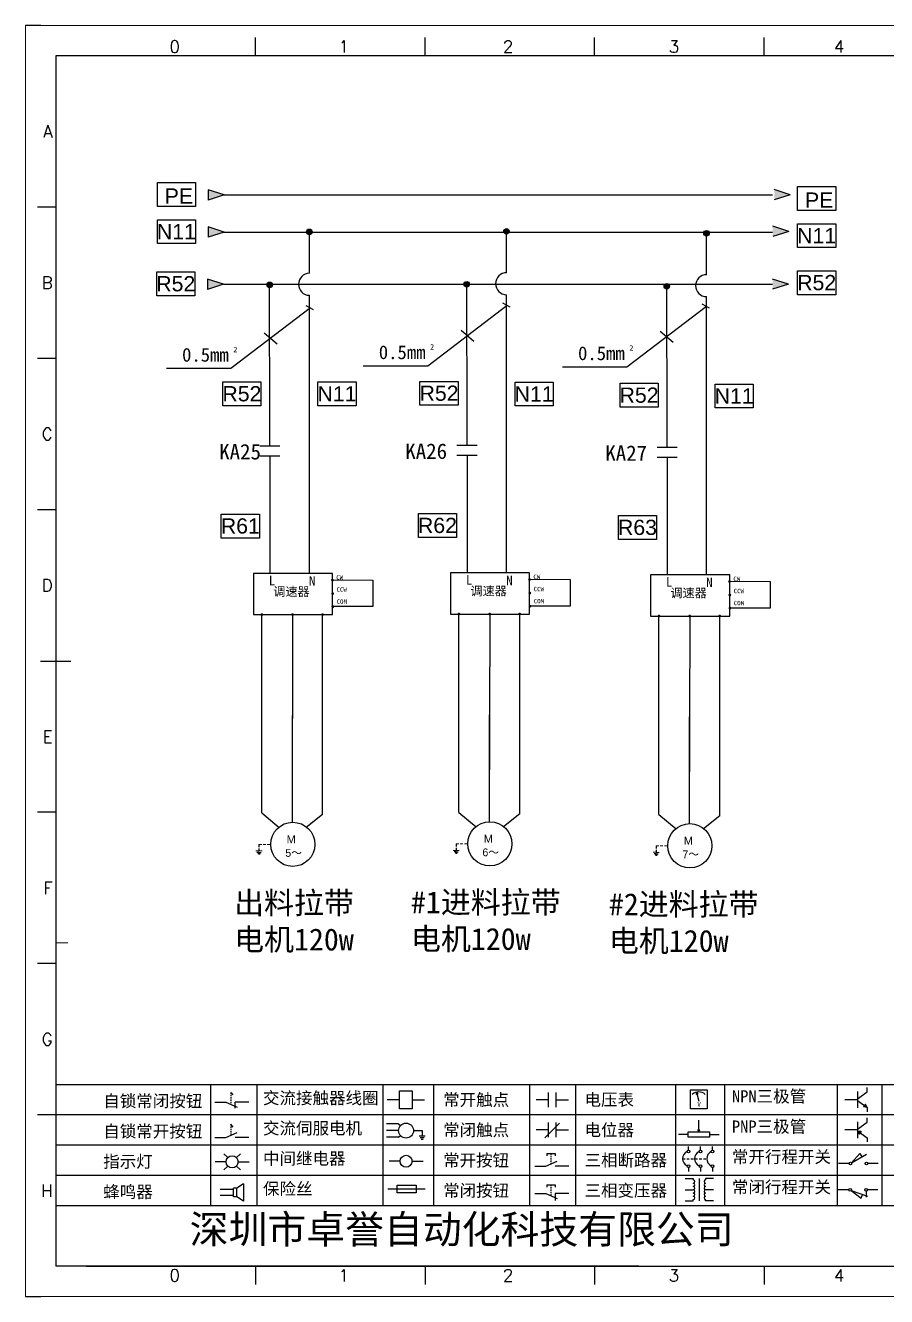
# Model space of a CAD drawing. Header units: millimetres. Extents: x 15130 to 37766, y 5931 to 11073.
# Drawn here: x 22954.3 to 23111.1, y 10083.5 to 10315 of the extents above; entities that cross this region are included whole.
import ezdxf
from ezdxf.enums import TextEntityAlignment as Align

# ---------------------------------------------------------------- set-up
doc = ezdxf.new("R2010")
doc.units = ezdxf.units.MM
doc.linetypes.add('DASHED', pattern=[0.75, 0.5, -0.25])
doc.layers.add('1', color=3, linetype='Continuous', lineweight=20)
doc.layers.add('元件', color=4, linetype='Continuous', lineweight=25)
doc.layers.add('AE_BOR', color=1, linetype='Continuous')
doc.layers.add('MISC', color=2, linetype='Continuous')
doc.styles.get("Standard").update_dxf_attribs({"font": ''})
doc.styles.add('WD', font='romans.shx', dxfattribs={"bigfont": 'gbcbig.shx'})
doc.styles.add('样式 0', font='')
doc.styles.add('样式 8', font='arial.ttf')
doc.styles.add('汉字', font='')
doc.styles.get('Standard').set_extended_font_data('SimSun')
doc.styles.get('样式 0').set_extended_font_data('KaiTi_GB2312')
doc.styles.get('汉字').set_extended_font_data('新宋体')

# ---------------------------------------------------------------- blocks, each defined once
blk = doc.blocks.new('*U8')
at = {"linetype": 'ByBlock'}
for p, q in [((-1909.23, -780.45), (-1909.23, -780.67)), ((-1909.23, -780.45), (-1908.92, -780.84)), ((-1909.23, -780.84), (-1909.23, -781.05)), ((-1911.92, -782.07), (-1910.06, -782.07)), ((-1910.06, -782.07), (-1908.18, -782.88)), ((-1909.23, -781.23), (-1909.23, -781.44)), ((-1909.23, -781.61), (-1909.23, -781.83)), ((-1909.23, -782), (-1909.23, -782.21)), ((-1909.23, -782.38), (-1909.23, -782.43)), ((-1908.52, -783.07), (-1908.52, -782.07)), ((-1906.25, -782.07), (-1908.52, -782.07))]:
    blk.add_line(p, q, dxfattribs=at)
blk = doc.blocks.new('*U11')
at = {"linetype": 'ByBlock'}
for p, q in [((-1908.88, -791.17), (-1909.23, -790.71)), ((-1909.23, -790.71), (-1909.23, -790.92)), ((-1909.23, -791.09), (-1909.23, -791.31)), ((-1909.23, -791.48), (-1909.23, -791.69)), ((-1911.92, -792.89), (-1910.06, -792.89)), ((-1910.06, -792.89), (-1908.18, -792.08)), ((-1909.23, -791.86), (-1909.23, -792.08)), ((-1909.23, -792.25), (-1909.23, -792.47)), ((-1906.25, -792.89), (-1908.52, -792.89))]:
    blk.add_line(p, q, dxfattribs=at)
blk = doc.blocks.new('蜂鸣器')
at = {"linetype": 'ByBlock'}
for p, q in [((-1907.17, -795.53), (-1908.25, -796.26)), ((-1907.17, -795.53), (-1907.17, -798.41)), ((-1908.8, -796.48), (-1911.01, -796.48)), ((-1908.8, -797.46), (-1911.01, -797.46)), ((-1908.25, -796.26), (-1908.8, -796.26)), ((-1908.8, -797.68), (-1908.8, -796.26)), ((-1908.25, -797.68), (-1908.8, -797.68)), ((-1908.25, -797.68), (-1908.25, -796.26)), ((-1907.17, -798.41), (-1908.25, -797.68))]:
    blk.add_line(p, q, dxfattribs=at)
blk = doc.blocks.new('指示灯')
at = {"linetype": 'ByBlock'}
for p, q in [((-1854.25, -776.92), (-1856.06, -776.92)), ((-1854.62, -775.59), (-1853.97, -776.23)), ((-1851.9, -775.59), (-1852.54, -776.23)), ((-1852.26, -776.92), (-1850.45, -776.92)), ((-1854.62, -778.25), (-1853.97, -777.61)), ((-1851.9, -778.25), (-1852.54, -777.61))]:
    blk.add_line(p, q, dxfattribs=at)
blk.add_circle((-1853.26, -776.92), 0.992, dxfattribs=at)
blk = doc.blocks.new('交流接触器线圈')
at = {"linetype": 'ByBlock'}
for p, q in [((-1880.82, -781.77), (-1882.87, -781.77)), ((-1878.72, -781.77), (-1876.67, -781.77))]:
    blk.add_line(p, q, dxfattribs=at)
blk.add_lwpolyline([(-1880.82, -780.28), (-1878.72, -780.28), (-1878.72, -783.26), (-1880.82, -783.26)], close=True, dxfattribs=at)
blk = doc.blocks.new('交流伺服电机')
at = {"linetype": 'ByBlock'}
for p, q in [((-1880.97, -785.75), (-1882.94, -785.75)), ((-1880.97, -786.85), (-1882.94, -786.85)), ((-1880.97, -785.75), (-1880.65, -786.03)), ((-1878.49, -786.85), (-1877.07, -786.85)), ((-1877.07, -786.85), (-1877.07, -787.72)), ((-1880.97, -787.94), (-1882.94, -787.94)), ((-1880.97, -787.94), (-1880.65, -787.67)), ((-1877.54, -787.72), (-1876.59, -787.72)), ((-1877.38, -788.01), (-1876.75, -788.01)), ((-1877.23, -788.29), (-1876.9, -788.29))]:
    blk.add_line(p, q, dxfattribs=at)
blk.add_circle((-1879.73, -786.85), 1.24, dxfattribs=at)
blk = doc.blocks.new('中间继电器')
at = {"linetype": 'ByBlock'}
for p, q in [((-1880.72, -791.92), (-1882.54, -791.92)), ((-1878.74, -791.92), (-1876.92, -791.92))]:
    blk.add_line(p, q, dxfattribs=at)
blk.add_circle((-1879.73, -791.92), 0.992, dxfattribs=at)
blk = doc.blocks.new('保险丝')
at = {"linetype": 'ByBlock'}
blk.add_line((-1882.72, -796.49), (-1876.55, -796.49), dxfattribs=at)
blk.add_lwpolyline([(-1881.2, -795.86), (-1878.06, -795.86), (-1878.06, -797.12), (-1881.2, -797.12)], close=True, dxfattribs=at)
blk = doc.blocks.new('常开按钮')
at = {"linetype": 'ByBlock'}
for p, q in [((-1910.06, -787.73), (-1908.18, -786.93)), ((-1909.9, -785.68), (-1908.56, -785.68)), ((-1909.9, -785.68), (-1909.9, -786.07)), ((-1909.23, -785.68), (-1909.23, -785.89)), ((-1909.23, -786.06), (-1909.23, -786.28)), ((-1909.23, -786.45), (-1909.23, -786.67)), ((-1909.23, -786.84), (-1909.23, -787.05)), ((-1909.23, -787.22), (-1909.23, -787.38)), ((-1908.56, -785.68), (-1908.56, -786.07)), ((-1911.92, -787.73), (-1910.06, -787.73)), ((-1906.25, -787.73), (-1908.52, -787.73))]:
    blk.add_line(p, q, dxfattribs=at)
blk = doc.blocks.new('常开触点')
at = {"linetype": 'ByBlock'}
for p, q in [((-1853.82, -782.99), (-1853.82, -780.56)), ((-1852.6, -782.99), (-1852.6, -780.56)), ((-1853.82, -781.77), (-1855.88, -781.77)), ((-1852.6, -781.77), (-1850.55, -781.77))]:
    blk.add_line(p, q, dxfattribs=at)
blk = doc.blocks.new('常闭触点')
at = {"linetype": 'ByBlock'}
for p, q in [((-1853.82, -786.77), (-1855.88, -786.77)), ((-1852.01, -785.66), (-1854.43, -788.1)), ((-1853.82, -787.99), (-1853.82, -785.56)), ((-1852.6, -787.99), (-1852.6, -785.56)), ((-1852.6, -786.77), (-1850.55, -786.77))]:
    blk.add_line(p, q, dxfattribs=at)
blk = doc.blocks.new('常闭按钮')
at = {"linetype": 'ByBlock'}
for p, q in [((-1854.11, -790.83), (-1852.77, -790.83)), ((-1854.11, -790.83), (-1854.11, -791.22)), ((-1853.44, -790.83), (-1853.44, -791.04)), ((-1853.44, -791.21), (-1853.44, -791.43)), ((-1853.44, -791.6), (-1853.44, -791.82)), ((-1852.77, -790.83), (-1852.77, -791.22)), ((-1856.13, -792.28), (-1854.28, -792.28)), ((-1854.28, -792.28), (-1852.4, -793.09)), ((-1853.44, -791.99), (-1853.44, -792.2)), ((-1853.44, -792.37), (-1853.44, -792.53)), ((-1850.47, -792.28), (-1852.73, -792.28)), ((-1852.73, -792.28), (-1852.73, -793.43))]:
    blk.add_line(p, q, dxfattribs=at)
blk = doc.blocks.new('电压表')
at = {"linetype": 'ByBlock'}
for p, q in [((-1814.84, -780.75), (-1814.91, -781.13)), ((-1814.6, -781.05), (-1814.91, -781.13)), ((-1814.84, -780.75), (-1814.46, -782.26)), ((-1814.84, -780.75), (-1814.6, -781.05))]:
    blk.add_line(p, q, dxfattribs=at)
blk.add_lwpolyline([(-1815.84, -780.34), (-1813.07, -780.34), (-1813.07, -783.49), (-1815.84, -783.49)], close=True, dxfattribs=at)
blk.add_arc((-1814.46, -782.26), 1.56, 46.8313, 133.1687, dxfattribs=at)
at = {"linetype": 'ByBlock', "insert": (-1814.7, -782.39), "char_height": 0.75, "width": 0.6768, "attachment_point": 1}
blk.add_mtext('V', dxfattribs=at)
blk = doc.blocks.new('电位器')
at = {"linetype": 'ByBlock'}
for p, q in [((-1814.45, -787.3), (-1814.45, -785.39)), ((-1814.45, -787.3), (-1814.62, -786.96)), ((-1814.62, -786.96), (-1814.27, -786.96)), ((-1814.45, -787.3), (-1814.27, -786.96)), ((-1816.21, -787.75), (-1817.79, -787.75)), ((-1812.68, -787.75), (-1811.1, -787.75))]:
    blk.add_line(p, q, dxfattribs=at)
blk.add_lwpolyline([(-1816.21, -787.3), (-1812.68, -787.3), (-1812.68, -788.2), (-1816.21, -788.2)], close=True, dxfattribs=at)
blk = doc.blocks.new('三相断路器')
at = {"linetype": 'ByBlock'}
for p, q in [((-1816.17, -790.33), (-1816.17, -789.7)), ((-1814.17, -790.33), (-1814.17, -789.7)), ((-1812.18, -790.33), (-1812.18, -789.7)), ((-1817.14, -791.74), (-1816.72, -791.74)), ((-1816.45, -791.74), (-1816.03, -791.74)), ((-1816.17, -793.19), (-1816.17, -793.83)), ((-1815.76, -791.74), (-1815.34, -791.74)), ((-1815.07, -791.74), (-1814.65, -791.74)), ((-1814.38, -791.74), (-1813.96, -791.74)), ((-1814.17, -793.19), (-1814.17, -793.83)), ((-1813.69, -791.74), (-1813.27, -791.74)), ((-1812.18, -793.19), (-1812.18, -793.83))]:
    blk.add_line(p, q, dxfattribs=at)
for centre in [(-1816.17, -790.55), (-1814.17, -790.55), (-1812.18, -790.55), (-1816.17, -792.98), (-1814.17, -792.98), (-1812.18, -792.98)]:
    blk.add_circle(centre, 0.219, dxfattribs=at)
for centre in [(-1815.81, -791.74), (-1813.82, -791.74), (-1811.83, -791.74)]:
    blk.add_arc(centre, 1.32, 115.5791, 244.4209, dxfattribs=at)
blk = doc.blocks.new('三相变压器')
at = {"linetype": 'ByBlock'}
for p, q in [((-1816.69, -795.03), (-1815.37, -795.03)), ((-1815.37, -795.03), (-1815.37, -795.24)), ((-1814.34, -798.7), (-1814.34, -795.04)), ((-1812, -795.03), (-1813.32, -795.03)), ((-1813.32, -795.03), (-1813.32, -795.24)), ((-1816.69, -796.87), (-1815.37, -796.87)), ((-1812, -796.87), (-1813.32, -796.87)), ((-1816.69, -798.71), (-1815.37, -798.71)), ((-1815.37, -798.71), (-1815.37, -798.5)), ((-1813.32, -798.71), (-1813.32, -798.5)), ((-1812, -798.71), (-1813.32, -798.71))]:
    blk.add_line(p, q, dxfattribs=at)
for centre, start, end in [((-1815.37, -795.51), 270, 90), ((-1815.37, -796.06), 270, 90), ((-1813.32, -795.51), 90, 270), ((-1813.32, -796.06), 90, 270), ((-1815.37, -796.6), 270, 90), ((-1815.37, -797.14), 270, 90), ((-1815.37, -797.68), 270, 90), ((-1815.37, -798.23), 270, 90), ((-1813.32, -796.6), 90, 270), ((-1813.32, -797.14), 90, 270), ((-1813.32, -797.68), 90, 270), ((-1813.32, -798.23), 90, 270)]:
    blk.add_arc(centre, 0.271, start, end, dxfattribs=at)
blk = doc.blocks.new('NPN三极管')
at = {"linetype": 'ByBlock'}
for p, q in [((-1785.73, -780.61), (-1785.73, -783.32)), ((-1785.73, -781.82), (-1784.15, -780.66)), ((-1784.15, -780.66), (-1784.15, -779.98)), ((-1785.73, -781.97), (-1787.81, -781.97)), ((-1785.73, -782.11), (-1784.15, -783.27)), ((-1784.41, -782.73), (-1784.74, -783.18)), ((-1784.15, -783.27), (-1784.74, -783.18)), ((-1784.15, -783.27), (-1784.41, -782.73)), ((-1784.15, -783.27), (-1784.15, -783.96))]:
    blk.add_line(p, q, dxfattribs=at)
blk = doc.blocks.new('PNP三极管')
at = {"linetype": 'ByBlock'}
for p, q in [((-1784.9, -785.38), (-1784.9, -788.09)), ((-1783.32, -785.43), (-1783.32, -784.75)), ((-1784.9, -786.74), (-1786.98, -786.74)), ((-1784.9, -786.59), (-1783.32, -785.43)), ((-1784.9, -786.88), (-1783.32, -788.04)), ((-1784.9, -786.88), (-1784.31, -786.97)), ((-1784.9, -786.88), (-1784.64, -787.42)), ((-1784.31, -786.97), (-1784.64, -787.42)), ((-1783.32, -788.04), (-1783.32, -788.73))]:
    blk.add_line(p, q, dxfattribs=at)
blk = doc.blocks.new('常开行程开关')
at = {"linetype": 'ByBlock'}
for p, q in [((-1785.89, -792.17), (-1784.52, -790.62)), ((-1785.89, -792.17), (-1783.43, -790.72)), ((-1784.52, -790.62), (-1784.19, -791.17)), ((-1786.29, -792.3), (-1788.01, -792.3)), ((-1781.48, -792.3), (-1783.21, -792.3))]:
    blk.add_line(p, q, dxfattribs=at)
for centre in [(-1786.07, -792.3), (-1783.42, -792.3)]:
    blk.add_circle(centre, 0.219, dxfattribs=at)
blk = doc.blocks.new('常闭行程开关')
at = {"linetype": 'ByBlock'}
for p, q in [((-1786.34, -796.62), (-1788.07, -796.62)), ((-1785.93, -796.72), (-1783.25, -797.7)), ((-1785.93, -796.72), (-1784.3, -798)), ((-1784.3, -798), (-1784.08, -797.4)), ((-1783.48, -796.84), (-1783.48, -797.85)), ((-1781.54, -796.62), (-1783.26, -796.62))]:
    blk.add_line(p, q, dxfattribs=at)
for centre in [(-1786.12, -796.62), (-1783.48, -796.62)]:
    blk.add_circle(centre, 0.219, dxfattribs=at)
blk = doc.blocks.new('电控横A4')
for p, q in [((292, -5), (5, -5)), ((5, -5), (5, -205)), ((10.03, -205), (289.53, -205)), ((130.8, -205), (190.75, -205))]:
    blk.add_line(p, q)
at = {"lineweight": 9, "ltscale": 0.1}
for p, q in [((5, -151.57), (7, -151.57)), ((101.34, -205), (130.8, -205)), ((129.44, -205), (129.44, -205)), ((129.44, -205), (129.44, -205)), ((129.44, -205), (129.44, -205)), ((129.44, -205), (129.44, -205))]:
    blk.add_line(p, q, dxfattribs=at)
at = {"linetype": 'ByBlock'}
for p, q in [((292, -175), (5, -175)), ((292, -180), (5, -180)), ((292, -185), (5, -185)), ((292, -190), (5, -190)), ((292, -195), (5, -195))]:
    blk.add_line(p, q, dxfattribs=at)
at = {"color": 0, "lineweight": -2}
for p, q in [((30.58, -175), (30.58, -195)), ((38.26, -175), (38.26, -195)), ((59.05, -175), (59.05, -195)), ((67.4, -175), (67.4, -195)), ((83.26, -175), (83.26, -195)), ((90.91, -175), (90.91, -195)), ((107.4, -175), (107.4, -195)), ((115.5, -175), (115.5, -195)), ((134.12, -175), (134.12, -195)), ((141.48, -175), (141.48, -195))]:
    blk.add_line(p, q, dxfattribs=at)
at = {"color": 0, "ltscale": 2}
blk.add_line((101.34, -205), (5, -205), dxfattribs=at)
at = {"layer": 'AE_BOR', "lineweight": 30}
for p, q in [((2.53, 0), (0, 0)), ((0, -210), (2.53, -210))]:
    blk.add_line(p, q, dxfattribs=at)
at = {"layer": 'AE_BOR', "color": 1, "lineweight": 15}
for p, q in [((0, 0), (297, 0)), ((0, -210), (0, 0)), ((297, -210), (0, -210))]:
    blk.add_line(p, q, dxfattribs=at)
at = {"layer": 'AE_BOR'}
for p, q in [((38.03, -5), (38.03, -2)), ((66.03, -5), (66.03, -2)), ((94.03, -5), (94.03, -2)), ((122.03, -5), (122.03, -2)), ((5, -30), (2, -30)), ((5, -55), (2, -55)), ((5, -80), (2, -80)), ((5, -130), (2, -130)), ((5, -155), (2, -155)), ((5, -180), (2, -180)), ((38.03, -205), (38.03, -208)), ((66.03, -205), (66.03, -208)), ((94.03, -205), (94.03, -208)), ((122.03, -205), (122.03, -208))]:
    blk.add_line(p, q, dxfattribs=at)
at = {"layer": 'AE_BOR', "color": 2, "lineweight": 30}
blk.add_line((2.5, -105), (7.5, -105), dxfattribs=at)
at = {"linetype": 'ByBlock'}
for name, p in [('*U8', (1943.19, 604.18)), ('交流接触器线圈', (1942.62, 604.27)), ('常开触点', (1940.27, 604.3)), ('电压表', (1925.71, 604.52)), ('NPN三极管', (1923.2, 604.5)), ('PNP三极管', (1922.37, 604.27)), ('*U11', (1943.19, 609.18)), ('交流伺服电机', (1942.62, 604.27)), ('常闭触点', (1940.27, 604.3)), ('电位器', (1925.71, 604.52)), ('指示灯', (1887.41, 589.18)), ('中间继电器', (1942.62, 604.27)), ('常开按钮', (1996.06, 599.3)), ('三相断路器', (1925.71, 604.52)), ('常开行程开关', (1922.37, 604.27)), ('三相变压器', (1925.71, 604.52)), ('蜂鸣器', (1943.19, 604.18)), ('保险丝', (1942.62, 604.27)), ('常闭按钮', (1940.27, 599.3)), ('常闭行程开关', (1922.37, 604.27))]:
    blk.add_blockref(name, p, dxfattribs=at)
at = {"char_height": 2, "attachment_point": 1, "style": '汉字'}
for s, insert in [('{\\fKaiTi_GB2312|b0|i0|c134|p49;自锁常闭按钮}', (12.86, -176.69)), ('{\\fKaiTi_GB2312|b0|i0|c134|p49;交流接触器线圈}', (39.25, -176.19)), ('{\\fKaiTi_GB2312|b0|i0|c134|p49;常开触点}', (69.01, -176.48)), ('{\\fKaiTi_GB2312|b0|i0|c134|p49;电压表}', (92.37, -176.47)), ('{\\fKaiTi_GB2312|b0|i0|c134|p49;NPN三极管}', (116.73, -175.91)), ('{\\fKaiTi_GB2312|b0|i0|c134|p49;自锁常开按钮}', (12.86, -181.69)), ('{\\fKaiTi_GB2312|b0|i0|c134|p49;交流伺服电机}', (39.25, -181.19)), ('{\\fKaiTi_GB2312|b0|i0|c134|p49;常闭触点}', (69.01, -181.48)), ('{\\fKaiTi_GB2312|b0|i0|c134|p49;电位器}', (92.37, -181.47)), ('{\\fKaiTi_GB2312|b0|i0|c134|p49;PNP三极管}', (116.73, -180.91)), ('{\\fKaiTi_GB2312|b0|i0|c134|p49;指示灯}', (12.86, -186.69)), ('{\\fKaiTi_GB2312|b0|i0|c134|p49;中间继电器}', (39.25, -186.19)), ('{\\fKaiTi_GB2312|b0|i0|c134|p49;常开按钮}', (69.01, -186.48)), ('{\\fKaiTi_GB2312|b0|i0|c134|p49;三相断路器}', (92.37, -186.47)), ('{\\fKaiTi_GB2312|b0|i0|c134|p49;常开行程开关}', (116.73, -185.91)), ('{\\fKaiTi_GB2312|b0|i0|c134|p49;保险丝}', (39.25, -191.19)), ('{\\fKaiTi_GB2312|b0|i0|c134|p49;常闭行程开关}', (116.73, -190.91)), ('{\\fKaiTi_GB2312|b0|i0|c134|p49;蜂鸣器}', (12.86, -191.69)), ('{\\fKaiTi_GB2312|b0|i0|c134|p49;常闭按钮}', (69.01, -191.48)), ('{\\fKaiTi_GB2312|b0|i0|c134|p49;三相变压器}', (92.37, -191.47))]:
    blk.add_mtext(s, dxfattribs=dict(at, insert=insert))
at = {"color": 0, "lineweight": -2, "insert": (27.14, -196.53), "char_height": 4.7064, "width": 96.1138, "attachment_point": 1}
blk.add_mtext('深圳市卓誉自动化科技有限公司', dxfattribs=at)
at = {"layer": 'AE_BOR', "style": 'WD'}
for s, p in [('0', (24.67, -4.5)), ('1', (52.6, -4.5)), ('2', (79.75, -4.5)), ('3', (107.15, -4.5)), ('4', (134.45, -4.5)), ('0', (24.67, -207.5)), ('1', (52.6, -207.5)), ('2', (79.75, -207.5)), ('3', (107.15, -207.5)), ('4', (134.45, -207.5))]:
    blk.add_text(s, height=2, dxfattribs=at).set_placement(p, align=Align.CENTER)
for s, p in [('A', (4.5, -17.5)), ('B', (4.5, -42.5)), ('C', (4.5, -67.5)), ('D', (4.5, -92.5)), ('E', (4.5, -117.5)), ('F', (4.5, -142.5)), ('G', (4.5, -167.5)), ('H', (4.5, -192.5))]:
    blk.add_text(s, height=2, dxfattribs=at).set_placement(p, align=Align.MIDDLE_RIGHT)

msp = doc.modelspace()

# ---------------------------------------------------------------- hatches: boundary and pattern name
for points in [[(22987.543, 10276.428), (22987.543, 10278.298), (22990.461, 10277.363)], [(23006.491, 10277.403, 1), (23005.491, 10277.403, 1)], [(23042.398, 10277.503, 1), (23041.398, 10277.503, 1)], [(23078.832, 10277.148, 1), (23077.832, 10277.148, 1)], [(23090.391, 10278.424), (23093.31, 10277.489), (23090.391, 10276.554)], [(22987.426, 10266.923), (22987.426, 10268.793), (22990.344, 10267.858)], [(22999.26, 10267.758, 1), (22998.26, 10267.758, 1)], [(23035.167, 10267.858, 1), (23034.167, 10267.858, 1)], [(23090.367, 10268.811), (23093.285, 10267.876), (23090.367, 10266.94)], [(23071.601, 10267.503, 1), (23070.601, 10267.503, 1)]]:
    msp.add_hatch(color=256).paths.add_polyline_path(points)
at = {"layer": 'MISC'}
for color, points in [(256, [(22987.543, 10283.192), (22987.543, 10285.063), (22990.461, 10284.127)]), (2, [(23090.671, 10285.092), (23093.59, 10284.157), (23090.671, 10283.222)])]:
    msp.add_hatch(color=color, dxfattribs=at).paths.add_polyline_path(points)

# ---------------------------------------------------------------- linework, layer by layer
for p, q in [((22990.373, 10284.121), (23090.373, 10284.121)), ((22987.543, 10278.298), (22987.543, 10276.428)), ((22990.461, 10277.363), (22987.543, 10278.298)), ((23041.918, 10269.958), (23041.918, 10277.456)), ((23093.31, 10277.489), (23090.391, 10278.424)), ((23093.31, 10277.489), (23090.391, 10276.554)), ((22990.461, 10277.363), (22987.543, 10276.428)), ((22990.373, 10277.356), (23090.373, 10277.356)), ((23006.011, 10269.858), (23006.011, 10277.356)), ((23078.351, 10269.603), (23078.351, 10277.101)), ((22990.344, 10267.858), (22987.426, 10268.793)), ((22987.426, 10268.793), (22987.426, 10266.923)), ((23093.285, 10267.876), (23090.367, 10268.811)), ((22990.344, 10267.858), (22987.426, 10266.923)), ((22990.344, 10267.858), (23090.344, 10267.858)), ((22998.804, 10241.531), (22998.76, 10267.758)), ((23006.011, 10215.203), (23006.011, 10265.858)), ((23034.711, 10241.63), (23034.667, 10267.858)), ((23041.918, 10215.303), (23041.918, 10265.958)), ((23071.145, 10241.275), (23071.101, 10267.503)), ((23093.285, 10267.876), (23090.367, 10266.94)), ((23006.185, 10263.551), (22991.718, 10252.502)), ((23005.368, 10264), (23006.675, 10263.265)), ((23042.02, 10264.011), (23027.553, 10252.961)), ((23041.204, 10264.46), (23042.511, 10263.725)), ((23078.315, 10263.827), (23063.848, 10252.778)), ((23077.498, 10264.276), (23078.805, 10263.541)), ((23078.351, 10214.948), (23078.351, 10265.603)), ((22997.787, 10259.027), (23000.116, 10257.026)), ((23033.623, 10259.487), (23035.951, 10257.485)), ((23069.917, 10259.303), (23072.245, 10257.301)), ((22991.718, 10252.502), (22979.962, 10252.502)), ((23027.553, 10252.961), (23015.797, 10252.961)), ((23063.848, 10252.778), (23052.092, 10252.778)), ((22998.804, 10233.538), (22998.804, 10215.203)), ((23034.711, 10233.638), (23034.711, 10215.303)), ((23071.145, 10233.283), (23071.145, 10214.948)), ((22997.338, 10171.565), (22997.338, 10207.689)), ((23008.398, 10171.3), (23008.398, 10207.689)), ((23033.245, 10171.664), (23033.245, 10207.789)), ((23044.305, 10171.4), (23044.305, 10207.789)), ((23069.679, 10171.309), (23069.679, 10207.434)), ((23080.739, 10171.045), (23080.739, 10207.434)), ((23002.868, 10189.306), (23002.868, 10178.106)), ((23038.775, 10189.405), (23038.775, 10178.205)), ((23075.209, 10189.05), (23075.209, 10177.85)), ((22996.821, 10164.358), (22996.448, 10164.358)), ((22996.821, 10164.128), (22996.631, 10164.128)), ((22996.821, 10164.358), (22997.194, 10164.358)), ((22996.821, 10164.128), (22997.011, 10164.128)), ((23032.728, 10164.457), (23032.355, 10164.457)), ((23032.728, 10164.227), (23032.538, 10164.227)), ((23032.728, 10164.457), (23033.101, 10164.457)), ((23032.728, 10164.227), (23032.918, 10164.227)), ((23069.162, 10164.103), (23068.789, 10164.103)), ((23069.162, 10164.103), (23069.535, 10164.103)), ((23069.162, 10163.872), (23068.971, 10163.872)), ((23069.162, 10163.872), (23069.352, 10163.872))]:
    msp.add_line(p, q)
at = {"color": 0, "ltscale": 2}
for p, q in [((23002.942, 10207.564), (23002.868, 10169.866)), ((23038.849, 10207.664), (23038.775, 10169.966)), ((23075.283, 10207.309), (23075.209, 10169.611))]:
    msp.add_line(p, q, dxfattribs=at)
at = {"ltscale": 2}
for p, q in [((22997.338, 10171.565), (23000.5, 10168.938)), ((23008.398, 10171.3), (23005.443, 10168.936)), ((23033.245, 10171.664), (23036.407, 10169.038)), ((23044.305, 10171.4), (23041.35, 10169.036)), ((23069.679, 10171.309), (23072.841, 10168.683)), ((23080.739, 10171.045), (23077.783, 10168.681)), ((23006.185, 10169.868), (23006.185, 10169.868)), ((23042.092, 10169.968), (23042.092, 10169.967)), ((23078.525, 10169.613), (23078.525, 10169.613))]:
    msp.add_line(p, q, dxfattribs=at)
at = {"lineweight": 0}
for p, q in [((22996.821, 10164.647), (22996.261, 10164.647)), ((22996.83, 10164.641), (22997.39, 10164.641)), ((23032.728, 10164.747), (23032.168, 10164.747)), ((23032.737, 10164.741), (23033.297, 10164.741)), ((23069.162, 10164.392), (23068.602, 10164.392)), ((23069.17, 10164.386), (23069.73, 10164.386))]:
    msp.add_line(p, q, dxfattribs=at)
at = {"linetype": 'DASHED'}
for p, q in [((22996.821, 10165.845), (22996.821, 10164.647)), ((23032.728, 10165.945), (23032.728, 10164.747)), ((23069.162, 10165.59), (23069.162, 10164.392))]:
    msp.add_line(p, q, dxfattribs=at)
at = {"linetype": 'DASHED', "lineweight": 0}
for p, q in [((22996.821, 10165.845), (22998.949, 10165.845)), ((23032.728, 10165.945), (23034.856, 10165.945)), ((23069.162, 10165.59), (23071.289, 10165.59))]:
    msp.add_line(p, q, dxfattribs=at)
at = {"color": 1, "lineweight": -3}
for points in [[(22978.307, 10286.384), (22985.248, 10286.384), (22985.248, 10282.032), (22978.307, 10282.032)], [(23094.935, 10285.644), (23101.876, 10285.644), (23101.876, 10281.292), (23094.935, 10281.292)], [(22978.307, 10279.62), (22985.248, 10279.62), (22985.248, 10275.267), (22978.307, 10275.267)], [(23094.935, 10278.88), (23101.876, 10278.88), (23101.876, 10274.527), (23094.935, 10274.527)], [(22978.19, 10270.115), (22985.131, 10270.115), (22985.131, 10265.762), (22978.19, 10265.762)], [(23094.935, 10270.314), (23101.876, 10270.314), (23101.876, 10265.961), (23094.935, 10265.961)], [(22990.239, 10250.076), (22997.18, 10250.076), (22997.18, 10245.723), (22990.239, 10245.723)], [(23007.563, 10250.076), (23014.504, 10250.076), (23014.504, 10245.723), (23007.563, 10245.723)], [(23026.146, 10250.176), (23033.087, 10250.176), (23033.087, 10245.823), (23026.146, 10245.823)], [(23043.47, 10250.041), (23050.411, 10250.041), (23050.411, 10245.689), (23043.47, 10245.689)], [(23062.58, 10249.821), (23069.521, 10249.821), (23069.521, 10245.468), (23062.58, 10245.468)], [(23079.904, 10249.686), (23086.845, 10249.686), (23086.845, 10245.334), (23079.904, 10245.334)], [(22989.954, 10225.994), (22996.895, 10225.994), (22996.895, 10221.641), (22989.954, 10221.641)], [(23025.861, 10226.094), (23032.802, 10226.094), (23032.802, 10221.741), (23025.861, 10221.741)], [(23062.294, 10225.739), (23069.235, 10225.739), (23069.235, 10221.386), (23062.294, 10221.386)]]:
    msp.add_lwpolyline(points, close=True, dxfattribs=at)
at = {"color": 0, "lineweight": -2}
for points in [[(22995.804, 10215.203), (22995.804, 10207.689), (23010.217, 10207.689), (23010.217, 10215.203)], [(23031.711, 10215.303), (23031.711, 10207.789), (23046.124, 10207.789), (23046.124, 10215.303)], [(23068.145, 10214.948), (23068.145, 10207.434), (23082.557, 10207.434), (23082.557, 10214.948)]]:
    msp.add_lwpolyline(points, close=True, dxfattribs=at)
at = {"color": 7, "lineweight": -2, "const_width": 0.25}
for points in [[(23010.067, 10213.972, 1), (23010.317, 10213.972, 1)], [(23045.974, 10214.072, 1), (23046.224, 10214.072, 1)], [(23082.407, 10213.717, 1), (23082.657, 10213.717, 1)], [(23010.119, 10211.515, 1), (23010.369, 10211.515, 1)], [(23046.026, 10211.615, 1), (23046.276, 10211.615, 1)], [(23082.46, 10211.26, 1), (23082.71, 10211.26, 1)], [(22997.213, 10207.689, 1), (22997.463, 10207.689, 1)], [(23002.817, 10207.689, 1), (23003.067, 10207.689, 1)], [(23008.273, 10207.689, 1), (23008.523, 10207.689, 1)], [(23010.149, 10209.128, 1), (23010.399, 10209.128, 1)], [(23033.12, 10207.789, 1), (23033.37, 10207.789, 1)], [(23038.724, 10207.789, 1), (23038.974, 10207.789, 1)], [(23044.18, 10207.789, 1), (23044.43, 10207.789, 1)], [(23046.056, 10209.228, 1), (23046.306, 10209.228, 1)], [(23082.49, 10208.873, 1), (23082.74, 10208.873, 1)], [(23069.554, 10207.434, 1), (23069.804, 10207.434, 1)], [(23075.158, 10207.434, 1), (23075.408, 10207.434, 1)], [(23080.614, 10207.434, 1), (23080.864, 10207.434, 1)]]:
    msp.add_lwpolyline(points, format="xyb", close=True, dxfattribs=at)
at = {"color": 7, "lineweight": -2}
for points in [[(23017.57, 10213.98), (23017.57, 10209.135), (23010.342, 10209.138)], [(23053.477, 10214.08), (23053.477, 10209.235), (23046.249, 10209.238)], [(23089.911, 10213.725), (23089.911, 10208.88), (23082.682, 10208.883)]]:
    msp.add_lwpolyline(points, dxfattribs=at)
for centre, radius in [((23005.991, 10277.403), 0.5), ((23041.898, 10277.503), 0.5), ((23078.332, 10277.148), 0.5), ((22998.76, 10267.758), 0.5), ((23034.667, 10267.858), 0.5), ((23071.101, 10267.503), 0.5), ((23002.971, 10165.845), 4.023), ((23038.878, 10165.945), 4.023), ((23075.312, 10165.59), 4.023)]:
    msp.add_circle(centre, radius)
for centre in [(23006.011, 10267.858), (23041.918, 10267.958), (23078.351, 10267.603)]:
    msp.add_arc(centre, 2, 90, 270)
at = {"layer": '1', "color": 7, "linetype": 'Continuous', "lineweight": 13}
for p, q in [((23010.067, 10213.972), (23017.57, 10213.98)), ((23045.974, 10214.072), (23053.477, 10214.08)), ((23082.407, 10213.717), (23089.911, 10213.725))]:
    msp.add_line(p, q, dxfattribs=at)
at = {"layer": 'MISC'}
for p, q in [((22990.461, 10284.127), (22987.543, 10285.063)), ((22987.543, 10285.063), (22987.543, 10283.192)), ((22990.461, 10284.127), (22987.543, 10283.192))]:
    msp.add_line(p, q, dxfattribs=at)
at = {"layer": 'MISC', "color": 2}
for q in [(23090.671, 10285.092), (23090.671, 10283.222)]:
    msp.add_line((23093.59, 10284.157), q, dxfattribs=at)

# ---------------------------------------------------------------- block references
at = {"xscale": 1.1025, "yscale": 1.1025, "zscale": 1.1025}
msp.add_blockref('电控横A4', (22954.273, 10315.001), dxfattribs=at)
at = {"linetype": 'ByBlock', "xscale": 1.5, "yscale": 1.5, "zscale": 1.5, "rotation": 270}
for p in [(24171.466, 7457.716), (24207.373, 7457.816), (24243.806, 7457.461)]:
    msp.add_blockref('常开触点', p, dxfattribs=at)

# ---------------------------------------------------------------- texts
at = {"color": 7, "lineweight": -2}
for p in [(23012.82, 10211.844), (23048.727, 10211.944), (23085.161, 10211.589)]:
    msp.add_text('CCW', height=0.8, dxfattribs=at).set_placement(p, align=Align.RIGHT)
at = {"style": '样式 8'}
for s, insert, char_height, width, attachment_point in [('N11', (22981.777, 10277.443), 2.772, 6.94087, 5), ('N11', (23098.406, 10276.703), 2.772, 6.94087, 5), ('R52', (22981.66, 10267.938), 2.772, 6.94087, 5), ('R52', (23098.406, 10268.138), 2.772, 6.94087, 5), ('R52', (22993.71, 10247.9), 2.772, 6.94087, 5), ('N11', (23011.034, 10247.9), 2.772, 6.94087, 5), ('R52', (23029.617, 10247.999), 2.772, 6.94087, 5), ('N11', (23046.941, 10247.865), 2.772, 6.94087, 5), ('R52', (23066.05, 10247.645), 2.772, 6.94087, 5), ('N11', (23083.374, 10247.51), 2.772, 6.94087, 5), ('R61', (22993.424, 10223.818), 2.772, 6.94087, 5), ('R62', (23029.331, 10223.917), 2.772, 6.94087, 5), ('R63', (23065.765, 10223.563), 2.772, 6.94087, 5), ('{\\C2;M}', (23001.851, 10167.478), 1.4336, 4.89597, 1), ('{\\C2;M}', (23037.758, 10167.578), 1.4336, 4.89597, 1), ('{\\C2;M}', (23074.192, 10167.223), 1.4336, 4.89597, 1), ('{\\fAIGDT|b0|i0|c2|p2;\\C2;5\\fSimSun|b0|i0|c134|p2;～}', (23001.619, 10165.008), 1.4336, 5.53203, 1), ('{\\fAIGDT|b0|i0|c2|p2;\\C2;6\\fSimSun|b0|i0|c134|p2;～}', (23037.526, 10165.108), 1.4336, 5.53203, 1), ('{\\fAIGDT|b0|i0|c2|p2;\\C2;7\\fSimSun|b0|i0|c134|p2;～}', (23073.959, 10164.753), 1.4336, 5.53203, 1)]:
    msp.add_mtext(s, dxfattribs=dict(at, insert=insert, char_height=char_height, width=width, attachment_point=attachment_point))
at = {"attachment_point": 1}
for s, insert, char_height, width in [('0.5mm ', (23018.644, 10256.722), 2.5, 18.43638), ('2', (23027.985, 10256.934), 1, 4.05808), ('2', (23064.28, 10256.75), 1, 4.05808), ('0.5mm ', (22982.809, 10256.263), 2.5, 18.43638), ('2', (22992.15, 10256.475), 1, 4.05808), ('0.5mm ', (23054.939, 10256.538), 2.5, 18.43638)]:
    msp.add_mtext(s, dxfattribs=dict(at, insert=insert, char_height=char_height, width=width))
at = {"color": 0, "lineweight": -2, "char_height": 1.62, "width": 7.06375, "attachment_point": 1}
for insert in [(22999.418, 10212.705), (23035.325, 10212.805), (23071.758, 10212.45)]:
    msp.add_mtext('{调速器}', dxfattribs=dict(at, insert=insert))
at = {"layer": 'MISC', "char_height": 2.772, "width": 4.96666, "attachment_point": 1, "style": '样式 8'}
for insert in [(22979.651, 10285.314), (23096.28, 10284.574)]:
    msp.add_mtext('PE', dxfattribs=dict(at, insert=insert))
at = {"layer": 'MISC', "color": 0, "style": '样式 0'}
for s, insert, char_height, width, attachment_point in [('KA25', (22989.563, 10238.753), 2.8, 7.9311, 1), ('KA26', (23023.464, 10238.853), 2.8, 7.9311, 1), ('KA27', (23059.897, 10238.498), 2.8, 7.9311, 1), ('\\pi6.764;{\\fSimSun|b0|i0|c134|p2;出料拉带\\P\\pi5.5402;电机}120w', (22985.518, 10151.636), 4, 35.28356, 4), ('\\pi3.0751;#1{\\fSimSun|b0|i0|c134|p2;进料拉带\\P\\pi5.5402;电机}120w', (23021.425, 10151.736), 4, 35.28356, 4), ('\\pi2.6942;#2{\\fSimSun|b0|i0|c134|p2;进料拉带\\P\\pi5.5402;电机}120w', (23057.859, 10151.381), 4, 35.28356, 4)]:
    msp.add_mtext(s, dxfattribs=dict(at, insert=insert, char_height=char_height, width=width, attachment_point=attachment_point))
at = {"layer": '元件', "color": 0}
for s, p in [('L', (23034.511, 10213.142)), ('L', (22998.604, 10213.042)), ('N', (23005.929, 10212.942)), ('N', (23041.836, 10213.042)), ('L', (23070.945, 10212.787)), ('N', (23078.269, 10212.687))]:
    msp.add_text(s, height=1.746, dxfattribs=at).set_placement(p)
for s, p in [('CW', (23048.053, 10214.165)), ('CW', (23012.146, 10214.065)), ('CW', (23084.487, 10213.81)), ('COM', (23012.836, 10209.647)), ('COM', (23048.743, 10209.747)), ('COM', (23085.177, 10209.392))]:
    msp.add_text(s, height=0.8, dxfattribs=at).set_placement(p, align=Align.RIGHT)

doc.saveas('drawing.dxf')
